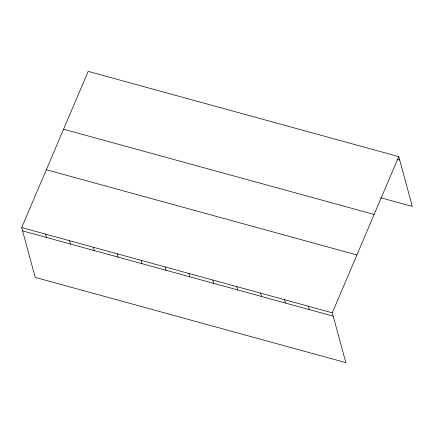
<?xml version="1.0" encoding="UTF-8"?>
<svg xmlns="http://www.w3.org/2000/svg" width="434" height="434" viewBox="0 0 434 434"><rect width="100%" height="100%" fill="white"/><g stroke="black" fill="none" stroke-linecap="round" stroke-linejoin="round"><path stroke-width="0.65" d="M398.765 156.609L332.281 312.816L345.817 362.634L35.235 277.391L21.7 227.573L88.183 71.366L398.765 156.609L412.3 206.427L380.661 197.741M397.088 159.24L399.671 159.951M63.559 129.218L374.141 214.461M46.324 169.721L356.905 254.964M21.7 227.573L332.281 312.816M22.606 230.915L333.187 316.158M308.39 306.258L309.301 309.605M284.498 299.704L285.409 303.046M260.606 293.145L261.523 296.493M236.72 286.586L237.631 289.934M212.828 280.033L213.74 283.375M188.936 273.474L189.848 276.821M165.045 266.915L165.956 270.263M141.153 260.362L142.07 263.704M117.261 253.803L118.178 257.145M93.375 247.244L94.287 250.592M69.483 240.691L70.395 244.033M45.592 234.132L46.503 237.474"/></g></svg>
